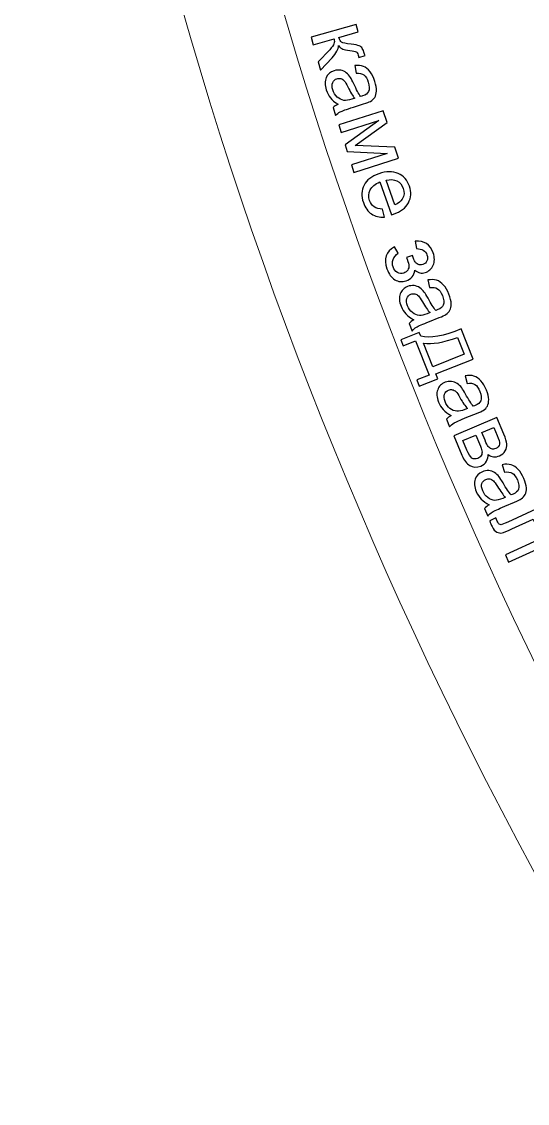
# Model space of a CAD drawing. Header units: millimetres. Extents: x -998 to 1016, y -1915 to 1914.
# Drawn here: x -205.5 to -158, y -1727.1 to -1625.6 of the extents above; entities that cross this region are included whole.
import ezdxf

# ---------------------------------------------------------------- set-up
doc = ezdxf.new("R2010")
doc.units = ezdxf.units.MM
doc.header["$MEASUREMENT"] = 0
doc.layers.add('layer 1', color=7, linetype='Continuous')

msp = doc.modelspace()

# ---------------------------------------------------------------- linework, layer by layer
at = {"layer": 'layer 1', "color": 2, "lineweight": 20}
msp.add_open_spline([(194.3957, -1114.8459), (124.2, -1114.8458), (58.2417, -1132.9496), (0.896, -1164.7091), (0.896, -1164.7091), (0.896, -1164.7091), (-12.0945, -1172.2086), (-12.0945, -1172.2086), (-12.0945, -1172.2086), (-125.2622, -1240.5539), (-201.8214, -1363.3757), (-205.4554, -1504.3458), (-205.4554, -1504.3458), (-205.4554, -1504.3458), (-170.9966, -1504.3458), (-170.9966, -1504.3458), (-170.9966, -1504.3458), (-170.9965, -1502.689), (-169.6534, -1501.3459), (-167.9964, -1501.3458), (-167.9964, -1501.3458), (-166.3398, -1501.3458), (-164.9752, -1502.6895), (-164.9966, -1504.3458), (-164.9966, -1504.3458), (-164.9966, -1504.3458), (-164.9967, -1504.3537), (-164.9967, -1504.3537), (-164.9967, -1504.3537), (-164.9967, -1504.3537), (-164.9967, -1525.3381), (-164.9967, -1525.3381), (-164.9967, -1525.3381), (-164.9967, -1525.3381), (-164.9966, -1525.3459), (-164.9966, -1525.3459), (-164.9966, -1525.3459), (-164.9752, -1527.0022), (-166.3398, -1528.3458), (-167.9966, -1528.3459), (-167.9966, -1528.3459), (-169.6534, -1528.3458), (-170.9965, -1527.0026), (-170.9965, -1525.3457), (-170.9965, -1525.3457), (-170.9965, -1525.3457), (-205.4554, -1525.3457), (-205.4554, -1525.3457), (-205.4554, -1525.3457), (-201.8212, -1666.315), (-125.2624, -1789.1349), (-12.0967, -1857.4819), (-12.0967, -1857.4819), (-12.0967, -1857.4819), (0.8935, -1864.9816), (0.8935, -1864.9816), (0.8935, -1864.9816), (58.2391, -1896.7429), (124.1991, -1914.8459), (194.3956, -1914.8459), (194.3956, -1914.8459), (263.5146, -1914.8459), (328.5246, -1897.2959), (385.2469, -1866.4366), (385.2469, -1866.4366), (385.2469, -1866.4366), (367.9563, -1836.489), (367.9563, -1836.489), (367.9563, -1836.489), (366.5217, -1837.3173), (364.6868, -1836.8255), (363.8584, -1835.3909), (363.8584, -1835.3909), (363.03, -1833.956), (363.5113, -1832.1024), (364.9564, -1831.2928), (364.9564, -1831.2928), (364.9564, -1831.2928), (364.9632, -1831.289), (364.9632, -1831.289), (364.9632, -1831.289), (364.9632, -1831.289), (383.1363, -1820.7968), (383.1363, -1820.7968), (383.1363, -1820.7968), (383.1363, -1820.7968), (383.143, -1820.7928), (383.143, -1820.7928), (383.143, -1820.7928), (384.5665, -1819.946), (386.4126, -1820.4561), (387.241, -1821.8909), (387.241, -1821.8909), (388.0694, -1823.3256), (387.5779, -1825.1605), (386.143, -1825.9889), (386.143, -1825.9889), (386.143, -1825.9889), (403.4201, -1855.9137), (403.4201, -1855.9137), (403.4201, -1855.9137), (515.9759, -1786.7795), (591.7027, -1663.5077), (594.3007, -1522.3458), (594.3007, -1522.3458), (594.3007, -1522.3458), (594.3007, -1507.3459), (594.3007, -1507.3459), (594.3007, -1507.3459), (591.7029, -1366.1862), (515.9772, -1242.9176), (403.4252, -1173.7812), (403.4252, -1173.7812), (403.4252, -1173.7812), (386.1526, -1203.6984), (386.1526, -1203.6984), (386.1526, -1203.6984), (387.5872, -1204.5268), (388.079, -1206.3617), (387.2506, -1207.7965), (387.2506, -1207.7965), (386.4221, -1209.2312), (384.5762, -1209.7413), (383.1525, -1208.8946), (383.1525, -1208.8946), (383.1525, -1208.8946), (383.1459, -1208.8906), (383.1459, -1208.8906), (383.1459, -1208.8906), (383.1459, -1208.8906), (364.9728, -1198.3983), (364.9728, -1198.3983), (364.9728, -1198.3983), (364.9728, -1198.3983), (364.9661, -1198.3945), (364.9661, -1198.3945), (364.9661, -1198.3945), (363.5207, -1197.5851), (363.0396, -1195.7313), (363.868, -1194.2965), (363.868, -1194.2965), (364.6963, -1192.8617), (366.531, -1192.37), (367.9659, -1193.1984), (367.9659, -1193.1984), (367.9659, -1193.1984), (385.2521, -1163.2578), (385.2521, -1163.2578), (385.2521, -1163.2578), (328.5313, -1132.3934), (263.5166, -1114.8459), (194.3957, -1114.8459)], degree=3, knots=[0, 0, 0, 0, 0.02564103, 0.02564103, 0.02564103, 0.02564103, 0.05128205, 0.05128205, 0.05128205, 0.05128205, 0.07692308, 0.07692308, 0.07692308, 0.07692308, 0.1025641, 0.1025641, 0.1025641, 0.1025641, 0.12820513, 0.12820513, 0.12820513, 0.12820513, 0.15384615, 0.15384615, 0.15384615, 0.15384615, 0.17948718, 0.17948718, 0.17948718, 0.17948718, 0.20512821, 0.20512821, 0.20512821, 0.20512821, 0.23076923, 0.23076923, 0.23076923, 0.23076923, 0.25641026, 0.25641026, 0.25641026, 0.25641026, 0.28205128, 0.28205128, 0.28205128, 0.28205128, 0.30769231, 0.30769231, 0.30769231, 0.30769231, 0.33333333, 0.33333333, 0.33333333, 0.33333333, 0.35897436, 0.35897436, 0.35897436, 0.35897436, 0.38461538, 0.38461538, 0.38461538, 0.38461538, 0.41025641, 0.41025641, 0.41025641, 0.41025641, 0.43589744, 0.43589744, 0.43589744, 0.43589744, 0.46153846, 0.46153846, 0.46153846, 0.46153846, 0.48717949, 0.48717949, 0.48717949, 0.48717949, 0.51282051, 0.51282051, 0.51282051, 0.51282051, 0.53846154, 0.53846154, 0.53846154, 0.53846154, 0.56410256, 0.56410256, 0.56410256, 0.56410256, 0.58974359, 0.58974359, 0.58974359, 0.58974359, 0.61538462, 0.61538462, 0.61538462, 0.61538462, 0.64102564, 0.64102564, 0.64102564, 0.64102564, 0.66666667, 0.66666667, 0.66666667, 0.66666667, 0.69230769, 0.69230769, 0.69230769, 0.69230769, 0.71794872, 0.71794872, 0.71794872, 0.71794872, 0.74358974, 0.74358974, 0.74358974, 0.74358974, 0.76923077, 0.76923077, 0.76923077, 0.76923077, 0.79487179, 0.79487179, 0.79487179, 0.79487179, 0.82051282, 0.82051282, 0.82051282, 0.82051282, 0.84615385, 0.84615385, 0.84615385, 0.84615385, 0.87179487, 0.87179487, 0.87179487, 0.87179487, 0.8974359, 0.8974359, 0.8974359, 0.8974359, 0.92307692, 0.92307692, 0.92307692, 0.92307692, 0.94871795, 0.94871795, 0.94871795, 0.94871795, 1, 1, 1, 1], dxfattribs=at)
at = {"layer": 'layer 1', "color": 250, "lineweight": 20}
msp.add_open_spline([(-196.2882, -1498.3028), (-196.2882, -1498.3028), (-196.1118, -1534.3457), (-196.1118, -1534.3457), (-196.1118, -1534.3457), (-189.6966, -1664.3935), (-119.0087, -1782.3638), (-7.5194, -1849.7323), (-7.5194, -1849.7323), (-7.5194, -1849.7323), (5.3237, -1857.1471), (5.3237, -1857.1471), (5.3237, -1857.1471), (63.3321, -1889.2601), (128.1011, -1905.8459), (194.3956, -1905.8459), (194.3956, -1905.8459), (269.9836, -1905.8459), (333.9758, -1880.035), (398.2295, -1843.2738)], degree=3, knots=[0, 0, 0, 0, 0.16666667, 0.16666667, 0.16666667, 0.16666667, 0.33333333, 0.33333333, 0.33333333, 0.33333333, 0.5, 0.5, 0.5, 0.5, 0.66666667, 0.66666667, 0.66666667, 0.66666667, 1, 1, 1, 1], dxfattribs=at)
at = {"layer": 'layer 1', "color": 250}
for points, knots in [([(-174.0979, -1625.8715), (-174.0979, -1625.8715), (-173.8923, -1626.5866), (-173.8923, -1626.5866), (-173.8923, -1626.5866), (-173.8923, -1626.5866), (-175.7147, -1627.1114), (-175.7147, -1627.1114), (-175.7147, -1627.1114), (-175.648, -1627.3399), (-175.5589, -1627.4865), (-175.446, -1627.5526), (-175.446, -1627.5526), (-175.3315, -1627.6188), (-175.0393, -1627.679), (-174.5665, -1627.7363), (-174.5665, -1627.7363), (-174.1925, -1627.7795), (-173.9399, -1627.8298), (-173.8086, -1627.8875), (-173.8086, -1627.8875), (-173.6786, -1627.9438), (-173.5769, -1628.0241), (-173.5077, -1628.127), (-173.5077, -1628.127), (-173.4384, -1628.2298), (-173.3661, -1628.4076), (-173.2938, -1628.6587), (-173.2938, -1628.6587), (-173.2938, -1628.6587), (-173.2526, -1628.8025), (-173.2526, -1628.8025), (-173.2526, -1628.8025), (-173.2526, -1628.8025), (-173.8436, -1628.9727), (-173.8436, -1628.9727), (-173.8436, -1628.9727), (-173.8436, -1628.9727), (-173.8976, -1628.7724), (-173.8976, -1628.7724), (-173.8976, -1628.7724), (-173.9515, -1628.5848), (-174.0137, -1628.472), (-174.0857, -1628.4355), (-174.0857, -1628.4355), (-174.1591, -1628.3974), (-174.3568, -1628.3625), (-174.6785, -1628.3319), (-174.6785, -1628.3319), (-174.9848, -1628.3027), (-175.205, -1628.2579), (-175.3364, -1628.1988), (-175.3364, -1628.1988), (-175.4691, -1628.1397), (-175.6047, -1628.0285), (-175.7461, -1627.865), (-175.7461, -1627.865), (-175.74, -1628.1966), (-175.9398, -1628.5807), (-176.3441, -1629.0173), (-176.3441, -1629.0173), (-176.3441, -1629.0173), (-177.4247, -1630.1774), (-177.4247, -1630.1774), (-177.4247, -1630.1774), (-177.4247, -1630.1774), (-177.6517, -1629.3903), (-177.6517, -1629.3903), (-177.6517, -1629.3903), (-177.6517, -1629.3903), (-176.5639, -1628.2514), (-176.5639, -1628.2514), (-176.5639, -1628.2514), (-176.3469, -1628.0196), (-176.2146, -1627.8332), (-176.164, -1627.6934), (-176.164, -1627.6934), (-176.1148, -1627.5522), (-176.1122, -1627.4013), (-176.159, -1627.2405), (-176.159, -1627.2405), (-176.159, -1627.2405), (-178.1084, -1627.8021), (-178.1084, -1627.8021), (-178.1084, -1627.8021), (-178.1084, -1627.8021), (-178.3154, -1627.087), (-178.3154, -1627.087), (-178.3154, -1627.087), (-178.3154, -1627.087), (-174.0979, -1625.8715), (-174.0979, -1625.8715)], [0, 0, 0, 0, 0.04166667, 0.04166667, 0.04166667, 0.04166667, 0.08333333, 0.08333333, 0.08333333, 0.08333333, 0.125, 0.125, 0.125, 0.125, 0.16666667, 0.16666667, 0.16666667, 0.16666667, 0.20833333, 0.20833333, 0.20833333, 0.20833333, 0.25, 0.25, 0.25, 0.25, 0.29166667, 0.29166667, 0.29166667, 0.29166667, 0.33333333, 0.33333333, 0.33333333, 0.33333333, 0.375, 0.375, 0.375, 0.375, 0.41666667, 0.41666667, 0.41666667, 0.41666667, 0.45833333, 0.45833333, 0.45833333, 0.45833333, 0.5, 0.5, 0.5, 0.5, 0.54166667, 0.54166667, 0.54166667, 0.54166667, 0.58333333, 0.58333333, 0.58333333, 0.58333333, 0.625, 0.625, 0.625, 0.625, 0.66666667, 0.66666667, 0.66666667, 0.66666667, 0.70833333, 0.70833333, 0.70833333, 0.70833333, 0.75, 0.75, 0.75, 0.75, 0.79166667, 0.79166667, 0.79166667, 0.79166667, 0.83333333, 0.83333333, 0.83333333, 0.83333333, 0.875, 0.875, 0.875, 0.875, 0.91666667, 0.91666667, 0.91666667, 0.91666667, 1, 1, 1, 1]), ([(-175.7842, -1633.375), (-176.0912, -1633.1836), (-176.3291, -1632.981), (-176.4977, -1632.7674), (-176.4977, -1632.7674), (-176.6664, -1632.5524), (-176.7955, -1632.3064), (-176.885, -1632.0282), (-176.885, -1632.0282), (-177.0302, -1631.5691), (-177.0304, -1631.1797), (-176.8842, -1630.8626), (-176.8842, -1630.8626), (-176.7378, -1630.5441), (-176.4902, -1630.329), (-176.1413, -1630.2186), (-176.1413, -1630.2186), (-175.9365, -1630.1529), (-175.7347, -1630.1409), (-175.5358, -1630.1795), (-175.5358, -1630.1795), (-175.3355, -1630.2197), (-175.1608, -1630.2978), (-175.0116, -1630.4169), (-175.0116, -1630.4169), (-174.861, -1630.5344), (-174.7288, -1630.6802), (-174.6164, -1630.8528), (-174.6164, -1630.8528), (-174.535, -1630.9799), (-174.4339, -1631.1793), (-174.3093, -1631.4492), (-174.3093, -1631.4492), (-174.0598, -1632.0003), (-173.8437, -1632.3961), (-173.6638, -1632.6365), (-173.6638, -1632.6365), (-173.5663, -1632.6086), (-173.5042, -1632.5904), (-173.4774, -1632.582), (-173.4774, -1632.582), (-173.1892, -1632.4898), (-173.0068, -1632.3577), (-172.9315, -1632.1872), (-172.9315, -1632.1872), (-172.8277, -1631.9547), (-172.8339, -1631.6598), (-172.947, -1631.3024), (-172.947, -1631.3024), (-173.0532, -1630.969), (-173.1894, -1630.7415), (-173.357, -1630.6196), (-173.357, -1630.6196), (-173.5245, -1630.4977), (-173.7685, -1630.4461), (-174.0888, -1630.4649), (-174.0888, -1630.4649), (-174.0888, -1630.4649), (-174.2151, -1629.7406), (-174.2151, -1629.7406), (-174.2151, -1629.7406), (-173.8988, -1629.7091), (-173.6251, -1629.7368), (-173.3968, -1629.8236), (-173.3968, -1629.8236), (-173.1685, -1629.9104), (-172.9616, -1630.0746), (-172.776, -1630.3166), (-172.776, -1630.3166), (-172.592, -1630.5584), (-172.4419, -1630.8581), (-172.3273, -1631.2183), (-172.3273, -1631.2183), (-172.2141, -1631.5756), (-172.1642, -1631.8792), (-172.1764, -1632.1289), (-172.1764, -1632.1289), (-172.1898, -1632.3801), (-172.244, -1632.5774), (-172.3376, -1632.7225), (-172.3376, -1632.7225), (-172.4312, -1632.8675), (-172.5685, -1632.9927), (-172.7509, -1633.0966), (-172.7509, -1633.0966), (-172.8639, -1633.1583), (-173.0773, -1633.2395), (-173.3922, -1633.3401), (-173.3922, -1633.3401), (-173.3922, -1633.3401), (-174.3387, -1633.6405), (-174.3387, -1633.6405), (-174.3387, -1633.6405), (-174.9983, -1633.8488), (-175.4094, -1633.997), (-175.5747, -1634.0826), (-175.5747, -1634.0826), (-175.7401, -1634.1682), (-175.8887, -1634.2806), (-176.0203, -1634.4213), (-176.0203, -1634.4213), (-176.0203, -1634.4213), (-176.2551, -1633.6812), (-176.2551, -1633.6812), (-176.2551, -1633.6812), (-176.1319, -1633.5602), (-175.975, -1633.459), (-175.7842, -1633.375)], [0, 0, 0, 0, 0.03571429, 0.03571429, 0.03571429, 0.03571429, 0.07142857, 0.07142857, 0.07142857, 0.07142857, 0.10714286, 0.10714286, 0.10714286, 0.10714286, 0.14285714, 0.14285714, 0.14285714, 0.14285714, 0.17857143, 0.17857143, 0.17857143, 0.17857143, 0.21428571, 0.21428571, 0.21428571, 0.21428571, 0.25, 0.25, 0.25, 0.25, 0.28571429, 0.28571429, 0.28571429, 0.28571429, 0.32142857, 0.32142857, 0.32142857, 0.32142857, 0.35714286, 0.35714286, 0.35714286, 0.35714286, 0.39285714, 0.39285714, 0.39285714, 0.39285714, 0.42857143, 0.42857143, 0.42857143, 0.42857143, 0.46428571, 0.46428571, 0.46428571, 0.46428571, 0.5, 0.5, 0.5, 0.5, 0.53571429, 0.53571429, 0.53571429, 0.53571429, 0.57142857, 0.57142857, 0.57142857, 0.57142857, 0.60714286, 0.60714286, 0.60714286, 0.60714286, 0.64285714, 0.64285714, 0.64285714, 0.64285714, 0.67857143, 0.67857143, 0.67857143, 0.67857143, 0.71428571, 0.71428571, 0.71428571, 0.71428571, 0.75, 0.75, 0.75, 0.75, 0.78571429, 0.78571429, 0.78571429, 0.78571429, 0.82142857, 0.82142857, 0.82142857, 0.82142857, 0.85714286, 0.85714286, 0.85714286, 0.85714286, 0.89285714, 0.89285714, 0.89285714, 0.89285714, 0.92857143, 0.92857143, 0.92857143, 0.92857143, 1, 1, 1, 1]), ([(-174.2189, -1632.8126), (-174.4059, -1632.5891), (-174.6179, -1632.2314), (-174.8549, -1631.7396), (-174.8549, -1631.7396), (-174.9894, -1631.4611), (-175.1032, -1631.2703), (-175.1932, -1631.1656), (-175.1932, -1631.1656), (-175.2846, -1631.0623), (-175.3916, -1630.9928), (-175.5128, -1630.96), (-175.5128, -1630.96), (-175.6355, -1630.9258), (-175.7569, -1630.9296), (-175.8811, -1630.9687), (-175.8811, -1630.9687), (-176.0704, -1631.0288), (-176.2049, -1631.1498), (-176.2859, -1631.333), (-176.2859, -1631.333), (-176.3654, -1631.5162), (-176.362, -1631.7462), (-176.2753, -1632.0217), (-176.2753, -1632.0217), (-176.1887, -1632.2942), (-176.0511, -1632.519), (-175.8639, -1632.6932), (-175.8639, -1632.6932), (-175.6768, -1632.8687), (-175.4641, -1632.9724), (-175.2243, -1633.0071), (-175.2243, -1633.0071), (-175.0408, -1633.0316), (-174.7924, -1632.9943), (-174.4789, -1632.8951), (-174.4789, -1632.8951), (-174.4789, -1632.8951), (-174.2189, -1632.8126), (-174.2189, -1632.8126)], [0, 0, 0, 0, 0.09090909, 0.09090909, 0.09090909, 0.09090909, 0.18181818, 0.18181818, 0.18181818, 0.18181818, 0.27272727, 0.27272727, 0.27272727, 0.27272727, 0.36363636, 0.36363636, 0.36363636, 0.36363636, 0.45454545, 0.45454545, 0.45454545, 0.45454545, 0.54545455, 0.54545455, 0.54545455, 0.54545455, 0.63636364, 0.63636364, 0.63636364, 0.63636364, 0.72727273, 0.72727273, 0.72727273, 0.72727273, 0.81818182, 0.81818182, 0.81818182, 0.81818182, 1, 1, 1, 1]), ([(-171.537, -1633.9818), (-171.537, -1633.9818), (-171.1862, -1635.085), (-171.1862, -1635.085), (-171.1862, -1635.085), (-171.1862, -1635.085), (-174.1859, -1637.2488), (-174.1859, -1637.2488), (-174.1859, -1637.2488), (-174.1859, -1637.2488), (-170.4483, -1637.4057), (-170.4483, -1637.4057), (-170.4483, -1637.4057), (-170.4483, -1637.4057), (-170.1241, -1638.427), (-170.1241, -1638.427), (-170.1241, -1638.427), (-170.1241, -1638.427), (-174.308, -1639.756), (-174.308, -1639.756), (-174.308, -1639.756), (-174.308, -1639.756), (-174.5344, -1639.0468), (-174.5344, -1639.0468), (-174.5344, -1639.0468), (-174.5344, -1639.0468), (-171.1656, -1637.9764), (-171.1656, -1637.9764), (-171.1656, -1637.9764), (-171.1656, -1637.9764), (-174.927, -1637.8095), (-174.927, -1637.8095), (-174.927, -1637.8095), (-174.927, -1637.8095), (-175.1283, -1637.1753), (-175.1283, -1637.1753), (-175.1283, -1637.1753), (-175.1283, -1637.1753), (-171.9702, -1634.8835), (-171.9702, -1634.8835), (-171.9702, -1634.8835), (-171.9702, -1634.8835), (-175.5, -1636.0044), (-175.5, -1636.0044), (-175.5, -1636.0044), (-175.5, -1636.0044), (-175.7208, -1635.3108), (-175.7208, -1635.3108), (-175.7208, -1635.3108), (-175.7208, -1635.3108), (-171.537, -1633.9818), (-171.537, -1633.9818)], [0, 0, 0, 0, 0.07142857, 0.07142857, 0.07142857, 0.07142857, 0.14285714, 0.14285714, 0.14285714, 0.14285714, 0.21428571, 0.21428571, 0.21428571, 0.21428571, 0.28571429, 0.28571429, 0.28571429, 0.28571429, 0.35714286, 0.35714286, 0.35714286, 0.35714286, 0.42857143, 0.42857143, 0.42857143, 0.42857143, 0.5, 0.5, 0.5, 0.5, 0.57142857, 0.57142857, 0.57142857, 0.57142857, 0.64285714, 0.64285714, 0.64285714, 0.64285714, 0.71428571, 0.71428571, 0.71428571, 0.71428571, 0.78571429, 0.78571429, 0.78571429, 0.78571429, 0.85714286, 0.85714286, 0.85714286, 0.85714286, 1, 1, 1, 1]), ([(-171.5997, -1643.2009), (-171.5997, -1643.2009), (-171.4375, -1643.957), (-171.4375, -1643.957), (-171.4375, -1643.957), (-171.902, -1643.9902), (-172.3049, -1643.8912), (-172.6461, -1643.6629), (-172.6461, -1643.6629), (-172.9873, -1643.4345), (-173.2414, -1643.0785), (-173.4071, -1642.5974), (-173.4071, -1642.5974), (-173.617, -1641.9904), (-173.5973, -1641.4444), (-173.3467, -1640.9608), (-173.3467, -1640.9608), (-173.0948, -1640.4759), (-172.6333, -1640.1181), (-171.9585, -1639.8848), (-171.9585, -1639.8848), (-171.261, -1639.6431), (-170.6569, -1639.6364), (-170.1478, -1639.8618), (-170.1478, -1639.8618), (-169.6387, -1640.0886), (-169.2847, -1640.4878), (-169.0873, -1641.0607), (-169.0873, -1641.0607), (-168.8953, -1641.614), (-168.9274, -1642.133), (-169.1836, -1642.6152), (-169.1836, -1642.6152), (-169.4398, -1643.0958), (-169.9096, -1643.4563), (-170.5945, -1643.6925), (-170.5945, -1643.6925), (-170.6354, -1643.7062), (-170.6991, -1643.7269), (-170.7826, -1643.7531), (-170.7826, -1643.7531), (-170.7826, -1643.7531), (-171.8515, -1640.6603), (-171.8515, -1640.6603), (-171.8515, -1640.6603), (-172.2988, -1640.8447), (-172.6026, -1641.0935), (-172.7645, -1641.4084), (-172.7645, -1641.4084), (-172.9263, -1641.7246), (-172.9486, -1642.0547), (-172.8284, -1642.4013), (-172.8284, -1642.4013), (-172.7401, -1642.6588), (-172.5962, -1642.8561), (-172.3968, -1642.9917), (-172.3968, -1642.9917), (-172.1988, -1643.1258), (-171.9327, -1643.1955), (-171.5997, -1643.2009)], [0, 0, 0, 0, 0.0625, 0.0625, 0.0625, 0.0625, 0.125, 0.125, 0.125, 0.125, 0.1875, 0.1875, 0.1875, 0.1875, 0.25, 0.25, 0.25, 0.25, 0.3125, 0.3125, 0.3125, 0.3125, 0.375, 0.375, 0.375, 0.375, 0.4375, 0.4375, 0.4375, 0.4375, 0.5, 0.5, 0.5, 0.5, 0.5625, 0.5625, 0.5625, 0.5625, 0.625, 0.625, 0.625, 0.625, 0.6875, 0.6875, 0.6875, 0.6875, 0.75, 0.75, 0.75, 0.75, 0.8125, 0.8125, 0.8125, 0.8125, 0.875, 0.875, 0.875, 0.875, 1, 1, 1, 1]), ([(-171.2604, -1640.4996), (-171.2604, -1640.4996), (-170.4608, -1642.8157), (-170.4608, -1642.8157), (-170.4608, -1642.8157), (-170.1224, -1642.6631), (-169.891, -1642.4842), (-169.7667, -1642.2792), (-169.7667, -1642.2792), (-169.5738, -1641.9616), (-169.5388, -1641.6246), (-169.6617, -1641.2681), (-169.6617, -1641.2681), (-169.7735, -1640.9442), (-169.975, -1640.7112), (-170.2675, -1640.565), (-170.2675, -1640.565), (-170.5599, -1640.4203), (-170.8913, -1640.398), (-171.2604, -1640.4996)], [0, 0, 0, 0, 0.16666667, 0.16666667, 0.16666667, 0.16666667, 0.33333333, 0.33333333, 0.33333333, 0.33333333, 0.5, 0.5, 0.5, 0.5, 0.66666667, 0.66666667, 0.66666667, 0.66666667, 1, 1, 1, 1]), ([(-169.36, -1647.7464), (-169.36, -1647.7464), (-168.8096, -1647.5558), (-168.8096, -1647.5558), (-168.8096, -1647.5558), (-168.7032, -1647.8515), (-168.6214, -1648.0497), (-168.5643, -1648.1517), (-168.5643, -1648.1517), (-168.5059, -1648.2524), (-168.4077, -1648.3322), (-168.2712, -1648.3924), (-168.2712, -1648.3924), (-168.1334, -1648.4528), (-167.9867, -1648.4567), (-167.8296, -1648.4029), (-167.8296, -1648.4029), (-167.6401, -1648.3365), (-167.5107, -1648.2218), (-167.4403, -1648.0558), (-167.4403, -1648.0558), (-167.3714, -1647.8899), (-167.3714, -1647.7078), (-167.4404, -1647.5069), (-167.4404, -1647.5069), (-167.5772, -1647.1107), (-167.9059, -1646.9149), (-168.4267, -1646.9166), (-168.4267, -1646.9166), (-168.4267, -1646.9166), (-168.5483, -1646.2115), (-168.5483, -1646.2115), (-168.5483, -1646.2115), (-167.6983, -1646.1502), (-167.1352, -1646.5186), (-166.8605, -1647.315), (-166.8605, -1647.315), (-166.7071, -1647.758), (-166.7086, -1648.146), (-166.8635, -1648.4807), (-166.8635, -1648.4807), (-167.0185, -1648.8153), (-167.2643, -1649.0422), (-167.5997, -1649.1582), (-167.5997, -1649.1582), (-167.9378, -1649.2741), (-168.2646, -1649.2039), (-168.5774, -1648.9447), (-168.5774, -1648.9447), (-168.6173, -1649.1913), (-168.7064, -1649.3967), (-168.8431, -1649.5608), (-168.8431, -1649.5608), (-168.9812, -1649.7249), (-169.1685, -1649.8476), (-169.4047, -1649.9305), (-169.4047, -1649.9305), (-169.7768, -1650.0589), (-170.1251, -1650.0281), (-170.451, -1649.8365), (-170.451, -1649.8365), (-170.7757, -1649.6464), (-171.0228, -1649.3072), (-171.1913, -1648.8206), (-171.1913, -1648.8206), (-171.5172, -1647.8754), (-171.2862, -1647.1829), (-170.4982, -1646.7415), (-170.4982, -1646.7415), (-170.4982, -1646.7415), (-170.129, -1647.3525), (-170.129, -1647.3525), (-170.129, -1647.3525), (-170.3742, -1647.5045), (-170.538, -1647.6965), (-170.6202, -1647.9302), (-170.6202, -1647.9302), (-170.7024, -1648.1653), (-170.7027, -1648.3995), (-170.6213, -1648.6372), (-170.6213, -1648.6372), (-170.5398, -1648.8734), (-170.4042, -1649.0481), (-170.216, -1649.1596), (-170.216, -1649.1596), (-170.0263, -1649.2696), (-169.8288, -1649.2894), (-169.6209, -1649.2176), (-169.6209, -1649.2176), (-169.4595, -1649.1624), (-169.3361, -1649.0646), (-169.2504, -1648.9241), (-169.2504, -1648.9241), (-169.1647, -1648.7837), (-169.1256, -1648.6527), (-169.1345, -1648.5298), (-169.1345, -1648.5298), (-169.1435, -1648.407), (-169.1983, -1648.1992), (-169.3005, -1647.9048), (-169.3005, -1647.9048), (-169.3088, -1647.8822), (-169.3281, -1647.8285), (-169.36, -1647.7464)], [0, 0, 0, 0, 0.03703704, 0.03703704, 0.03703704, 0.03703704, 0.07407407, 0.07407407, 0.07407407, 0.07407407, 0.11111111, 0.11111111, 0.11111111, 0.11111111, 0.14814815, 0.14814815, 0.14814815, 0.14814815, 0.18518519, 0.18518519, 0.18518519, 0.18518519, 0.22222222, 0.22222222, 0.22222222, 0.22222222, 0.25925926, 0.25925926, 0.25925926, 0.25925926, 0.2962963, 0.2962963, 0.2962963, 0.2962963, 0.33333333, 0.33333333, 0.33333333, 0.33333333, 0.37037037, 0.37037037, 0.37037037, 0.37037037, 0.40740741, 0.40740741, 0.40740741, 0.40740741, 0.44444444, 0.44444444, 0.44444444, 0.44444444, 0.48148148, 0.48148148, 0.48148148, 0.48148148, 0.51851852, 0.51851852, 0.51851852, 0.51851852, 0.55555556, 0.55555556, 0.55555556, 0.55555556, 0.59259259, 0.59259259, 0.59259259, 0.59259259, 0.62962963, 0.62962963, 0.62962963, 0.62962963, 0.66666667, 0.66666667, 0.66666667, 0.66666667, 0.7037037, 0.7037037, 0.7037037, 0.7037037, 0.74074074, 0.74074074, 0.74074074, 0.74074074, 0.77777778, 0.77777778, 0.77777778, 0.77777778, 0.81481481, 0.81481481, 0.81481481, 0.81481481, 0.85185185, 0.85185185, 0.85185185, 0.85185185, 0.88888889, 0.88888889, 0.88888889, 0.88888889, 0.92592593, 0.92592593, 0.92592593, 0.92592593, 1, 1, 1, 1]), ([(-168.6777, -1653.5904), (-168.9978, -1653.4203), (-169.2486, -1653.2355), (-169.4319, -1653.0349), (-169.4319, -1653.0349), (-169.6153, -1652.8328), (-169.762, -1652.5966), (-169.8695, -1652.3249), (-169.8695, -1652.3249), (-170.0472, -1651.8773), (-170.0737, -1651.4894), (-169.9514, -1651.1626), (-169.9514, -1651.1626), (-169.8279, -1650.8345), (-169.595, -1650.6031), (-169.2558, -1650.4683), (-169.2558, -1650.4683), (-169.0559, -1650.3895), (-168.8557, -1650.3629), (-168.6538, -1650.387), (-168.6538, -1650.387), (-168.4532, -1650.4125), (-168.2736, -1650.4792), (-168.1149, -1650.5869), (-168.1149, -1650.5869), (-167.9562, -1650.6946), (-167.8156, -1650.8306), (-167.6904, -1650.9935), (-167.6904, -1650.9935), (-167.6008, -1651.1157), (-167.4853, -1651.3069), (-167.344, -1651.5671), (-167.344, -1651.5671), (-167.0557, -1652.0988), (-166.8134, -1652.4783), (-166.6159, -1652.7057), (-166.6159, -1652.7057), (-166.5201, -1652.6698), (-166.4596, -1652.6468), (-166.4343, -1652.6368), (-166.4343, -1652.6368), (-166.1527, -1652.525), (-165.9801, -1652.3814), (-165.9162, -1652.206), (-165.9162, -1652.206), (-165.8301, -1651.9671), (-165.8561, -1651.6737), (-165.995, -1651.3246), (-165.995, -1651.3246), (-166.124, -1651.0009), (-166.2764, -1650.7831), (-166.452, -1650.6727), (-166.452, -1650.6727), (-166.6263, -1650.5636), (-166.8734, -1650.5285), (-167.192, -1650.5699), (-167.192, -1650.5699), (-167.192, -1650.5699), (-167.3686, -1649.857), (-167.3686, -1649.857), (-167.3686, -1649.857), (-167.0557, -1649.8042), (-166.7819, -1649.8124), (-166.5472, -1649.883), (-166.5472, -1649.883), (-166.3139, -1649.9521), (-166.0957, -1650.1017), (-165.8939, -1650.3291), (-165.8939, -1650.3291), (-165.6921, -1650.5579), (-165.5224, -1650.8476), (-165.3834, -1651.198), (-165.3834, -1651.198), (-165.2443, -1651.5458), (-165.1734, -1651.8445), (-165.1689, -1652.0957), (-165.1689, -1652.0957), (-165.1646, -1652.3453), (-165.2043, -1652.546), (-165.2881, -1652.6976), (-165.2881, -1652.6976), (-165.3704, -1652.849), (-165.4994, -1652.9839), (-165.6723, -1653.0992), (-165.6723, -1653.0992), (-165.7819, -1653.169), (-165.9887, -1653.2649), (-166.2956, -1653.3867), (-166.2956, -1653.3867), (-166.2956, -1653.3867), (-167.2177, -1653.7536), (-167.2177, -1653.7536), (-167.2177, -1653.7536), (-167.8596, -1654.0087), (-168.2607, -1654.1848), (-168.4195, -1654.2818), (-168.4195, -1654.2818), (-168.5784, -1654.3787), (-168.7174, -1654.5009), (-168.8392, -1654.6498), (-168.8392, -1654.6498), (-168.8392, -1654.6498), (-169.1259, -1653.9291), (-169.1259, -1653.9291), (-169.1259, -1653.9291), (-169.0109, -1653.7999), (-168.862, -1653.6875), (-168.6777, -1653.5904)], [0, 0, 0, 0, 0.03571429, 0.03571429, 0.03571429, 0.03571429, 0.07142857, 0.07142857, 0.07142857, 0.07142857, 0.10714286, 0.10714286, 0.10714286, 0.10714286, 0.14285714, 0.14285714, 0.14285714, 0.14285714, 0.17857143, 0.17857143, 0.17857143, 0.17857143, 0.21428571, 0.21428571, 0.21428571, 0.21428571, 0.25, 0.25, 0.25, 0.25, 0.28571429, 0.28571429, 0.28571429, 0.28571429, 0.32142857, 0.32142857, 0.32142857, 0.32142857, 0.35714286, 0.35714286, 0.35714286, 0.35714286, 0.39285714, 0.39285714, 0.39285714, 0.39285714, 0.42857143, 0.42857143, 0.42857143, 0.42857143, 0.46428571, 0.46428571, 0.46428571, 0.46428571, 0.5, 0.5, 0.5, 0.5, 0.53571429, 0.53571429, 0.53571429, 0.53571429, 0.57142857, 0.57142857, 0.57142857, 0.57142857, 0.60714286, 0.60714286, 0.60714286, 0.60714286, 0.64285714, 0.64285714, 0.64285714, 0.64285714, 0.67857143, 0.67857143, 0.67857143, 0.67857143, 0.71428571, 0.71428571, 0.71428571, 0.71428571, 0.75, 0.75, 0.75, 0.75, 0.78571429, 0.78571429, 0.78571429, 0.78571429, 0.82142857, 0.82142857, 0.82142857, 0.82142857, 0.85714286, 0.85714286, 0.85714286, 0.85714286, 0.89285714, 0.89285714, 0.89285714, 0.89285714, 0.92857143, 0.92857143, 0.92857143, 0.92857143, 1, 1, 1, 1]), ([(-167.1579, -1652.9207), (-167.3595, -1652.7102), (-167.5959, -1652.3688), (-167.8669, -1651.8949), (-167.8669, -1651.8949), (-168.021, -1651.6278), (-168.1463, -1651.4451), (-168.2443, -1651.3469), (-168.2443, -1651.3469), (-168.3422, -1651.2501), (-168.4527, -1651.1887), (-168.577, -1651.1641), (-168.577, -1651.1641), (-168.7014, -1651.1395), (-168.8226, -1651.1501), (-168.9437, -1651.1974), (-168.9437, -1651.1974), (-169.1281, -1651.2704), (-169.2529, -1651.4025), (-169.3208, -1651.5906), (-169.3208, -1651.5906), (-169.3888, -1651.7787), (-169.3691, -1652.0072), (-169.2616, -1652.276), (-169.2616, -1652.276), (-169.157, -1652.5421), (-169.0046, -1652.7557), (-168.8047, -1652.9167), (-168.8047, -1652.9167), (-168.6062, -1653.0778), (-168.3868, -1653.1667), (-168.1454, -1653.1836), (-168.1454, -1653.1836), (-167.9605, -1653.1966), (-167.7154, -1653.1414), (-167.4112, -1653.021), (-167.4112, -1653.021), (-167.4112, -1653.021), (-167.1579, -1652.9207), (-167.1579, -1652.9207)], [0, 0, 0, 0, 0.09090909, 0.09090909, 0.09090909, 0.09090909, 0.18181818, 0.18181818, 0.18181818, 0.18181818, 0.27272727, 0.27272727, 0.27272727, 0.27272727, 0.36363636, 0.36363636, 0.36363636, 0.36363636, 0.45454545, 0.45454545, 0.45454545, 0.45454545, 0.54545455, 0.54545455, 0.54545455, 0.54545455, 0.63636364, 0.63636364, 0.63636364, 0.63636364, 0.72727273, 0.72727273, 0.72727273, 0.72727273, 0.81818182, 0.81818182, 0.81818182, 0.81818182, 1, 1, 1, 1]), ([(-164.2291, -1654.4414), (-164.2291, -1654.4414), (-163.101, -1657.2821), (-163.101, -1657.2821), (-163.101, -1657.2821), (-163.101, -1657.2821), (-166.6104, -1658.6754), (-166.6104, -1658.6754), (-166.6104, -1658.6754), (-166.6104, -1658.6754), (-166.4341, -1659.1173), (-166.4341, -1659.1173), (-166.4341, -1659.1173), (-166.4341, -1659.1173), (-168.1586, -1659.8025), (-168.1586, -1659.8025), (-168.1586, -1659.8025), (-168.1586, -1659.8025), (-168.385, -1659.2337), (-168.385, -1659.2337), (-168.385, -1659.2337), (-168.385, -1659.2337), (-167.2293, -1658.775), (-167.2293, -1658.775), (-167.2293, -1658.775), (-167.2293, -1658.775), (-168.5036, -1655.5655), (-168.5036, -1655.5655), (-168.5036, -1655.5655), (-168.5036, -1655.5655), (-169.6593, -1656.0242), (-169.6593, -1656.0242), (-169.6593, -1656.0242), (-169.6593, -1656.0242), (-169.8843, -1655.4555), (-169.8843, -1655.4555), (-169.8843, -1655.4555), (-169.8843, -1655.4555), (-168.1599, -1654.7718), (-168.1599, -1654.7718), (-168.1599, -1654.7718), (-168.1599, -1654.7718), (-168.0151, -1655.1364), (-168.0151, -1655.1364), (-168.0151, -1655.1364), (-167.1614, -1655.3597), (-165.8999, -1655.129), (-164.2291, -1654.4414)], [0, 0, 0, 0, 0.07692308, 0.07692308, 0.07692308, 0.07692308, 0.15384615, 0.15384615, 0.15384615, 0.15384615, 0.23076923, 0.23076923, 0.23076923, 0.23076923, 0.30769231, 0.30769231, 0.30769231, 0.30769231, 0.38461538, 0.38461538, 0.38461538, 0.38461538, 0.46153846, 0.46153846, 0.46153846, 0.46153846, 0.53846154, 0.53846154, 0.53846154, 0.53846154, 0.61538462, 0.61538462, 0.61538462, 0.61538462, 0.69230769, 0.69230769, 0.69230769, 0.69230769, 0.76923077, 0.76923077, 0.76923077, 0.76923077, 0.84615385, 0.84615385, 0.84615385, 0.84615385, 1, 1, 1, 1]), ([(-164.5726, -1655.245), (-165.916, -1655.719), (-166.976, -1655.9033), (-167.7528, -1655.7966), (-167.7528, -1655.7966), (-167.7528, -1655.7966), (-166.8828, -1657.9884), (-166.8828, -1657.9884), (-166.8828, -1657.9884), (-166.8828, -1657.9884), (-163.9463, -1656.823), (-163.9463, -1656.823), (-163.9463, -1656.823), (-163.9463, -1656.823), (-164.5726, -1655.245), (-164.5726, -1655.245)], [0, 0, 0, 0, 0.2, 0.2, 0.2, 0.2, 0.4, 0.4, 0.4, 0.4, 0.6, 0.6, 0.6, 0.6, 1, 1, 1, 1]), ([(-165.1644, -1662.5773), (-165.4845, -1662.4072), (-165.7353, -1662.2224), (-165.9186, -1662.0218), (-165.9186, -1662.0218), (-166.102, -1661.8197), (-166.2487, -1661.5835), (-166.3562, -1661.3118), (-166.3562, -1661.3118), (-166.5339, -1660.8642), (-166.5604, -1660.4763), (-166.4381, -1660.1495), (-166.4381, -1660.1495), (-166.3146, -1659.8214), (-166.0817, -1659.59), (-165.7425, -1659.4552), (-165.7425, -1659.4552), (-165.5426, -1659.3764), (-165.3424, -1659.3498), (-165.1405, -1659.3739), (-165.1405, -1659.3739), (-164.9399, -1659.3994), (-164.7603, -1659.4661), (-164.6016, -1659.5738), (-164.6016, -1659.5738), (-164.4429, -1659.6815), (-164.3023, -1659.8175), (-164.1771, -1659.9804), (-164.1771, -1659.9804), (-164.0875, -1660.1026), (-163.972, -1660.2938), (-163.8307, -1660.554), (-163.8307, -1660.554), (-163.5424, -1661.0857), (-163.3001, -1661.4652), (-163.1026, -1661.6926), (-163.1026, -1661.6926), (-163.0068, -1661.6567), (-162.9463, -1661.6337), (-162.921, -1661.6237), (-162.921, -1661.6237), (-162.6394, -1661.5119), (-162.4668, -1661.3683), (-162.4029, -1661.1929), (-162.4029, -1661.1929), (-162.3168, -1660.954), (-162.3428, -1660.6606), (-162.4817, -1660.3115), (-162.4817, -1660.3115), (-162.6107, -1659.9878), (-162.7631, -1659.77), (-162.9387, -1659.6596), (-162.9387, -1659.6596), (-163.113, -1659.5505), (-163.3601, -1659.5154), (-163.6787, -1659.5568), (-163.6787, -1659.5568), (-163.6787, -1659.5568), (-163.8553, -1658.8439), (-163.8553, -1658.8439), (-163.8553, -1658.8439), (-163.5424, -1658.7911), (-163.2686, -1658.7993), (-163.0339, -1658.8699), (-163.0339, -1658.8699), (-162.8006, -1658.939), (-162.5824, -1659.0886), (-162.3806, -1659.316), (-162.3806, -1659.316), (-162.1788, -1659.5448), (-162.0091, -1659.8345), (-161.8701, -1660.1849), (-161.8701, -1660.1849), (-161.731, -1660.5327), (-161.6601, -1660.8314), (-161.6556, -1661.0826), (-161.6556, -1661.0826), (-161.6513, -1661.3322), (-161.691, -1661.5329), (-161.7748, -1661.6845), (-161.7748, -1661.6845), (-161.8571, -1661.8359), (-161.9861, -1661.9708), (-162.159, -1662.0861), (-162.159, -1662.0861), (-162.2686, -1662.1559), (-162.4754, -1662.2518), (-162.7823, -1662.3736), (-162.7823, -1662.3736), (-162.7823, -1662.3736), (-163.7044, -1662.7405), (-163.7044, -1662.7405), (-163.7044, -1662.7405), (-164.3463, -1662.9956), (-164.7474, -1663.1717), (-164.9062, -1663.2687), (-164.9062, -1663.2687), (-165.0651, -1663.3656), (-165.2041, -1663.4878), (-165.3259, -1663.6367), (-165.3259, -1663.6367), (-165.3259, -1663.6367), (-165.6126, -1662.916), (-165.6126, -1662.916), (-165.6126, -1662.916), (-165.4976, -1662.7868), (-165.3487, -1662.6744), (-165.1644, -1662.5773)], [0, 0, 0, 0, 0.03571429, 0.03571429, 0.03571429, 0.03571429, 0.07142857, 0.07142857, 0.07142857, 0.07142857, 0.10714286, 0.10714286, 0.10714286, 0.10714286, 0.14285714, 0.14285714, 0.14285714, 0.14285714, 0.17857143, 0.17857143, 0.17857143, 0.17857143, 0.21428571, 0.21428571, 0.21428571, 0.21428571, 0.25, 0.25, 0.25, 0.25, 0.28571429, 0.28571429, 0.28571429, 0.28571429, 0.32142857, 0.32142857, 0.32142857, 0.32142857, 0.35714286, 0.35714286, 0.35714286, 0.35714286, 0.39285714, 0.39285714, 0.39285714, 0.39285714, 0.42857143, 0.42857143, 0.42857143, 0.42857143, 0.46428571, 0.46428571, 0.46428571, 0.46428571, 0.5, 0.5, 0.5, 0.5, 0.53571429, 0.53571429, 0.53571429, 0.53571429, 0.57142857, 0.57142857, 0.57142857, 0.57142857, 0.60714286, 0.60714286, 0.60714286, 0.60714286, 0.64285714, 0.64285714, 0.64285714, 0.64285714, 0.67857143, 0.67857143, 0.67857143, 0.67857143, 0.71428571, 0.71428571, 0.71428571, 0.71428571, 0.75, 0.75, 0.75, 0.75, 0.78571429, 0.78571429, 0.78571429, 0.78571429, 0.82142857, 0.82142857, 0.82142857, 0.82142857, 0.85714286, 0.85714286, 0.85714286, 0.85714286, 0.89285714, 0.89285714, 0.89285714, 0.89285714, 0.92857143, 0.92857143, 0.92857143, 0.92857143, 1, 1, 1, 1]), ([(-163.6446, -1661.9076), (-163.8462, -1661.6971), (-164.0826, -1661.3557), (-164.3536, -1660.8818), (-164.3536, -1660.8818), (-164.5077, -1660.6147), (-164.633, -1660.432), (-164.731, -1660.3338), (-164.731, -1660.3338), (-164.8289, -1660.237), (-164.9394, -1660.1756), (-165.0637, -1660.151), (-165.0637, -1660.151), (-165.1881, -1660.1264), (-165.3093, -1660.137), (-165.4304, -1660.1843), (-165.4304, -1660.1843), (-165.6148, -1660.2573), (-165.7396, -1660.3894), (-165.8075, -1660.5775), (-165.8075, -1660.5775), (-165.8755, -1660.7656), (-165.8558, -1660.9941), (-165.7483, -1661.2629), (-165.7483, -1661.2629), (-165.6437, -1661.529), (-165.4913, -1661.7426), (-165.2914, -1661.9036), (-165.2914, -1661.9036), (-165.0929, -1662.0647), (-164.8735, -1662.1536), (-164.6321, -1662.1705), (-164.6321, -1662.1705), (-164.4472, -1662.1835), (-164.2021, -1662.1283), (-163.8979, -1662.0079), (-163.8979, -1662.0079), (-163.8979, -1662.0079), (-163.6446, -1661.9076), (-163.6446, -1661.9076)], [0, 0, 0, 0, 0.09090909, 0.09090909, 0.09090909, 0.09090909, 0.18181818, 0.18181818, 0.18181818, 0.18181818, 0.27272727, 0.27272727, 0.27272727, 0.27272727, 0.36363636, 0.36363636, 0.36363636, 0.36363636, 0.45454545, 0.45454545, 0.45454545, 0.45454545, 0.54545455, 0.54545455, 0.54545455, 0.54545455, 0.63636364, 0.63636364, 0.63636364, 0.63636364, 0.72727273, 0.72727273, 0.72727273, 0.72727273, 0.81818182, 0.81818182, 0.81818182, 0.81818182, 1, 1, 1, 1]), ([(-160.8976, -1662.7596), (-160.8976, -1662.7596), (-160.2262, -1664.3367), (-160.2262, -1664.3367), (-160.2262, -1664.3367), (-160.0608, -1664.7247), (-159.9717, -1665.0267), (-159.9561, -1665.2425), (-159.9561, -1665.2425), (-159.9404, -1665.4598), (-159.9895, -1665.6715), (-160.1038, -1665.8805), (-160.1038, -1665.8805), (-160.2193, -1666.0893), (-160.397, -1666.2461), (-160.6368, -1666.3479), (-160.6368, -1666.3479), (-160.8301, -1666.4299), (-161.0149, -1666.4611), (-161.1927, -1666.4428), (-161.1927, -1666.4428), (-161.3691, -1666.4232), (-161.5399, -1666.3542), (-161.7037, -1666.2358), (-161.7037, -1666.2358), (-161.6866, -1666.4531), (-161.7386, -1666.662), (-161.8585, -1666.8611), (-161.8585, -1666.8611), (-161.9782, -1667.06), (-162.1574, -1667.2098), (-162.3958, -1667.3116), (-162.3958, -1667.3116), (-162.7894, -1667.4487), (-163.1323, -1667.4334), (-163.4231, -1667.2629), (-163.4231, -1667.2629), (-163.7125, -1667.0938), (-163.9597, -1666.7722), (-164.1604, -1666.2982), (-164.1604, -1666.2982), (-164.1604, -1666.2982), (-164.935, -1664.477), (-164.935, -1664.477), (-164.935, -1664.477), (-164.935, -1664.477), (-160.8976, -1662.7596), (-160.8976, -1662.7596)], [0, 0, 0, 0, 0.07692308, 0.07692308, 0.07692308, 0.07692308, 0.15384615, 0.15384615, 0.15384615, 0.15384615, 0.23076923, 0.23076923, 0.23076923, 0.23076923, 0.30769231, 0.30769231, 0.30769231, 0.30769231, 0.38461538, 0.38461538, 0.38461538, 0.38461538, 0.46153846, 0.46153846, 0.46153846, 0.46153846, 0.53846154, 0.53846154, 0.53846154, 0.53846154, 0.61538462, 0.61538462, 0.61538462, 0.61538462, 0.69230769, 0.69230769, 0.69230769, 0.69230769, 0.76923077, 0.76923077, 0.76923077, 0.76923077, 0.84615385, 0.84615385, 0.84615385, 0.84615385, 1, 1, 1, 1]), ([(-164.0823, -1664.9209), (-164.0823, -1664.9209), (-163.6979, -1665.8223), (-163.6979, -1665.8223), (-163.6979, -1665.8223), (-163.5339, -1666.2103), (-163.3757, -1666.4571), (-163.2232, -1666.5642), (-163.2232, -1666.5642), (-163.0722, -1666.6699), (-162.8845, -1666.6798), (-162.6616, -1666.5934), (-162.6616, -1666.5934), (-162.5318, -1666.5383), (-162.4303, -1666.4466), (-162.3555, -1666.3153), (-162.3555, -1666.3153), (-162.2809, -1666.1854), (-162.257, -1666.0457), (-162.2853, -1665.8989), (-162.2853, -1665.8989), (-162.3136, -1665.7523), (-162.3901, -1665.5307), (-162.5158, -1665.2345), (-162.5158, -1665.2345), (-162.5158, -1665.2345), (-162.8692, -1664.405), (-162.8692, -1664.405), (-162.8692, -1664.405), (-162.8692, -1664.405), (-164.0823, -1664.9209), (-164.0823, -1664.9209)], [0, 0, 0, 0, 0.11111111, 0.11111111, 0.11111111, 0.11111111, 0.22222222, 0.22222222, 0.22222222, 0.22222222, 0.33333333, 0.33333333, 0.33333333, 0.33333333, 0.44444444, 0.44444444, 0.44444444, 0.44444444, 0.55555556, 0.55555556, 0.55555556, 0.55555556, 0.66666667, 0.66666667, 0.66666667, 0.66666667, 0.77777778, 0.77777778, 0.77777778, 0.77777778, 1, 1, 1, 1]), ([(-162.3062, -1664.1661), (-162.3062, -1664.1661), (-161.9954, -1664.8968), (-161.9954, -1664.8968), (-161.9954, -1664.8968), (-161.871, -1665.1874), (-161.7706, -1665.3821), (-161.6944, -1665.478), (-161.6944, -1665.478), (-161.6181, -1665.5739), (-161.515, -1665.6458), (-161.3851, -1665.6923), (-161.3851, -1665.6923), (-161.2567, -1665.7387), (-161.1268, -1665.7344), (-160.9985, -1665.6793), (-160.9985, -1665.6793), (-160.7855, -1665.5888), (-160.6685, -1665.4505), (-160.6489, -1665.2641), (-160.6489, -1665.2641), (-160.6292, -1665.0779), (-160.6972, -1664.8027), (-160.8526, -1664.4374), (-160.8526, -1664.4374), (-160.8526, -1664.4374), (-161.1735, -1663.6841), (-161.1735, -1663.6841), (-161.1735, -1663.6841), (-161.1735, -1663.6841), (-162.3062, -1664.1661), (-162.3062, -1664.1661)], [0, 0, 0, 0, 0.11111111, 0.11111111, 0.11111111, 0.11111111, 0.22222222, 0.22222222, 0.22222222, 0.22222222, 0.33333333, 0.33333333, 0.33333333, 0.33333333, 0.44444444, 0.44444444, 0.44444444, 0.44444444, 0.55555556, 0.55555556, 0.55555556, 0.55555556, 0.66666667, 0.66666667, 0.66666667, 0.66666667, 0.77777778, 0.77777778, 0.77777778, 0.77777778, 1, 1, 1, 1]), ([(-161.5952, -1670.9486), (-161.9185, -1670.7866), (-162.1741, -1670.6076), (-162.3618, -1670.4101), (-162.3618, -1670.4101), (-162.5511, -1670.2141), (-162.7023, -1669.9814), (-162.8168, -1669.712), (-162.8168, -1669.712), (-163.0047, -1669.269), (-163.0417, -1668.8824), (-162.9262, -1668.5507), (-162.9262, -1668.5507), (-162.8108, -1668.2204), (-162.5852, -1667.9846), (-162.248, -1667.8404), (-162.248, -1667.8404), (-162.0491, -1667.757), (-161.8502, -1667.7244), (-161.6484, -1667.7454), (-161.6484, -1667.7454), (-161.4466, -1667.7651), (-161.2645, -1667.827), (-161.1049, -1667.9313), (-161.1049, -1667.9313), (-160.944, -1668.0356), (-160.7986, -1668.1667), (-160.67, -1668.3289), (-160.67, -1668.3289), (-160.5783, -1668.4474), (-160.4581, -1668.6364), (-160.3098, -1668.8932), (-160.3098, -1668.8932), (-160.0088, -1669.4178), (-159.7559, -1669.7916), (-159.5541, -1670.013), (-159.5541, -1670.013), (-159.4595, -1669.9763), (-159.3989, -1669.9522), (-159.3735, -1669.9409), (-159.3735, -1669.9409), (-159.0956, -1669.8221), (-158.9263, -1669.6739), (-158.8672, -1669.496), (-158.8672, -1669.496), (-158.7869, -1669.2561), (-158.8196, -1668.9626), (-158.9665, -1668.6184), (-158.9665, -1668.6184), (-159.1037, -1668.2967), (-159.2605, -1668.0824), (-159.4398, -1667.9766), (-159.4398, -1667.9766), (-159.6177, -1667.8723), (-159.8646, -1667.8429), (-160.1821, -1667.8926), (-160.1821, -1667.8926), (-160.1821, -1667.8926), (-160.3759, -1667.1843), (-160.3759, -1667.1843), (-160.3759, -1667.1843), (-160.0641, -1667.1234), (-159.7903, -1667.1246), (-159.5547, -1667.1894), (-159.5547, -1667.1894), (-159.3189, -1667.2541), (-159.0973, -1667.3979), (-158.8911, -1667.6207), (-158.8911, -1667.6207), (-158.6835, -1667.8435), (-158.5055, -1668.1284), (-158.3585, -1668.4768), (-158.3585, -1668.4768), (-158.2115, -1668.8211), (-158.1323, -1669.1187), (-158.1222, -1669.3685), (-158.1222, -1669.3685), (-158.1121, -1669.6183), (-158.1458, -1669.8201), (-158.2262, -1669.974), (-158.2262, -1669.974), (-158.3065, -1670.1278), (-158.4306, -1670.2648), (-158.6012, -1670.3848), (-158.6012, -1670.3848), (-158.7085, -1670.4569), (-158.9144, -1670.5587), (-159.2177, -1670.6873), (-159.2177, -1670.6873), (-159.2177, -1670.6873), (-160.1304, -1671.076), (-160.1304, -1671.076), (-160.1304, -1671.076), (-160.7666, -1671.3459), (-161.163, -1671.5325), (-161.3195, -1671.6328), (-161.3195, -1671.6328), (-161.4762, -1671.7331), (-161.6129, -1671.8602), (-161.73, -1672.0113), (-161.73, -1672.0113), (-161.73, -1672.0113), (-162.0339, -1671.2975), (-162.0339, -1671.2975), (-162.0339, -1671.2975), (-161.9225, -1671.1662), (-161.7758, -1671.0489), (-161.5952, -1670.9486)], [0, 0, 0, 0, 0.03571429, 0.03571429, 0.03571429, 0.03571429, 0.07142857, 0.07142857, 0.07142857, 0.07142857, 0.10714286, 0.10714286, 0.10714286, 0.10714286, 0.14285714, 0.14285714, 0.14285714, 0.14285714, 0.17857143, 0.17857143, 0.17857143, 0.17857143, 0.21428571, 0.21428571, 0.21428571, 0.21428571, 0.25, 0.25, 0.25, 0.25, 0.28571429, 0.28571429, 0.28571429, 0.28571429, 0.32142857, 0.32142857, 0.32142857, 0.32142857, 0.35714286, 0.35714286, 0.35714286, 0.35714286, 0.39285714, 0.39285714, 0.39285714, 0.39285714, 0.42857143, 0.42857143, 0.42857143, 0.42857143, 0.46428571, 0.46428571, 0.46428571, 0.46428571, 0.5, 0.5, 0.5, 0.5, 0.53571429, 0.53571429, 0.53571429, 0.53571429, 0.57142857, 0.57142857, 0.57142857, 0.57142857, 0.60714286, 0.60714286, 0.60714286, 0.60714286, 0.64285714, 0.64285714, 0.64285714, 0.64285714, 0.67857143, 0.67857143, 0.67857143, 0.67857143, 0.71428571, 0.71428571, 0.71428571, 0.71428571, 0.75, 0.75, 0.75, 0.75, 0.78571429, 0.78571429, 0.78571429, 0.78571429, 0.82142857, 0.82142857, 0.82142857, 0.82142857, 0.85714286, 0.85714286, 0.85714286, 0.85714286, 0.89285714, 0.89285714, 0.89285714, 0.89285714, 0.92857143, 0.92857143, 0.92857143, 0.92857143, 1, 1, 1, 1]), ([(-160.0901, -1670.2406), (-160.2977, -1670.0361), (-160.542, -1669.7005), (-160.8246, -1669.2336), (-160.8246, -1669.2336), (-160.9843, -1668.9698), (-161.1156, -1668.7893), (-161.2159, -1668.6948), (-161.2159, -1668.6948), (-161.3161, -1668.6004), (-161.4276, -1668.5411), (-161.5518, -1668.5186), (-161.5518, -1668.5186), (-161.6774, -1668.4976), (-161.7988, -1668.5118), (-161.9173, -1668.5626), (-161.9173, -1668.5626), (-162.1006, -1668.6404), (-162.2233, -1668.7746), (-162.2867, -1668.9636), (-162.2867, -1668.9636), (-162.3486, -1669.1542), (-162.3245, -1669.3814), (-162.21, -1669.648), (-162.21, -1669.648), (-162.0983, -1669.9119), (-161.9416, -1670.122), (-161.7383, -1670.2771), (-161.7383, -1670.2771), (-161.5363, -1670.4335), (-161.3133, -1670.5181), (-161.0721, -1670.5291), (-161.0721, -1670.5291), (-160.8872, -1670.5361), (-160.6431, -1670.4766), (-160.3411, -1670.348), (-160.3411, -1670.348), (-160.3411, -1670.348), (-160.0901, -1670.2406), (-160.0901, -1670.2406)], [0, 0, 0, 0, 0.09090909, 0.09090909, 0.09090909, 0.09090909, 0.18181818, 0.18181818, 0.18181818, 0.18181818, 0.27272727, 0.27272727, 0.27272727, 0.27272727, 0.36363636, 0.36363636, 0.36363636, 0.36363636, 0.45454545, 0.45454545, 0.45454545, 0.45454545, 0.54545455, 0.54545455, 0.54545455, 0.54545455, 0.63636364, 0.63636364, 0.63636364, 0.63636364, 0.72727273, 0.72727273, 0.72727273, 0.72727273, 0.81818182, 0.81818182, 0.81818182, 0.81818182, 1, 1, 1, 1]), ([(-157.2307, -1671.3629), (-157.2307, -1671.3629), (-155.7935, -1674.502), (-155.7935, -1674.502), (-155.7935, -1674.502), (-155.7935, -1674.502), (-159.7819, -1676.3286), (-159.7819, -1676.3286), (-159.7819, -1676.3286), (-159.7819, -1676.3286), (-160.0901, -1675.6559), (-160.0901, -1675.6559), (-160.0901, -1675.6559), (-160.0901, -1675.6559), (-156.66, -1674.0856), (-156.66, -1674.0856), (-156.66, -1674.0856), (-156.66, -1674.0856), (-157.4808, -1672.2949), (-157.4808, -1672.2949), (-157.4808, -1672.2949), (-157.4808, -1672.2949), (-159.4679, -1673.204), (-159.4679, -1673.204), (-159.4679, -1673.204), (-159.9315, -1673.4169), (-160.2437, -1673.5415), (-160.4048, -1673.579), (-160.4048, -1673.579), (-160.5657, -1673.6166), (-160.7337, -1673.5934), (-160.9055, -1673.5081), (-160.9055, -1673.5081), (-161.0774, -1673.4229), (-161.2221, -1673.2531), (-161.3383, -1672.9987), (-161.3383, -1672.9987), (-161.4112, -1672.8404), (-161.484, -1672.6539), (-161.558, -1672.4406), (-161.558, -1672.4406), (-161.558, -1672.4406), (-160.9941, -1672.1814), (-160.9941, -1672.1814), (-160.9941, -1672.1814), (-160.9941, -1672.1814), (-160.8582, -1672.4782), (-160.8582, -1672.4782), (-160.8582, -1672.4782), (-160.7938, -1672.6181), (-160.7349, -1672.7129), (-160.6786, -1672.7597), (-160.6786, -1672.7597), (-160.6209, -1672.8064), (-160.5574, -1672.8249), (-160.4854, -1672.8167), (-160.4854, -1672.8167), (-160.4134, -1672.8085), (-160.2058, -1672.7246), (-159.8594, -1672.5662), (-159.8594, -1672.5662), (-159.8594, -1672.5662), (-157.2307, -1671.3629), (-157.2307, -1671.3629)], [0, 0, 0, 0, 0.05882353, 0.05882353, 0.05882353, 0.05882353, 0.11764706, 0.11764706, 0.11764706, 0.11764706, 0.17647059, 0.17647059, 0.17647059, 0.17647059, 0.23529412, 0.23529412, 0.23529412, 0.23529412, 0.29411765, 0.29411765, 0.29411765, 0.29411765, 0.35294118, 0.35294118, 0.35294118, 0.35294118, 0.41176471, 0.41176471, 0.41176471, 0.41176471, 0.47058824, 0.47058824, 0.47058824, 0.47058824, 0.52941176, 0.52941176, 0.52941176, 0.52941176, 0.58823529, 0.58823529, 0.58823529, 0.58823529, 0.64705882, 0.64705882, 0.64705882, 0.64705882, 0.70588235, 0.70588235, 0.70588235, 0.70588235, 0.76470588, 0.76470588, 0.76470588, 0.76470588, 0.82352941, 0.82352941, 0.82352941, 0.82352941, 0.88235294, 0.88235294, 0.88235294, 0.88235294, 1, 1, 1, 1])]:
    msp.add_open_spline(points, degree=3, knots=knots, dxfattribs=at)

doc.saveas('drawing.dxf')
